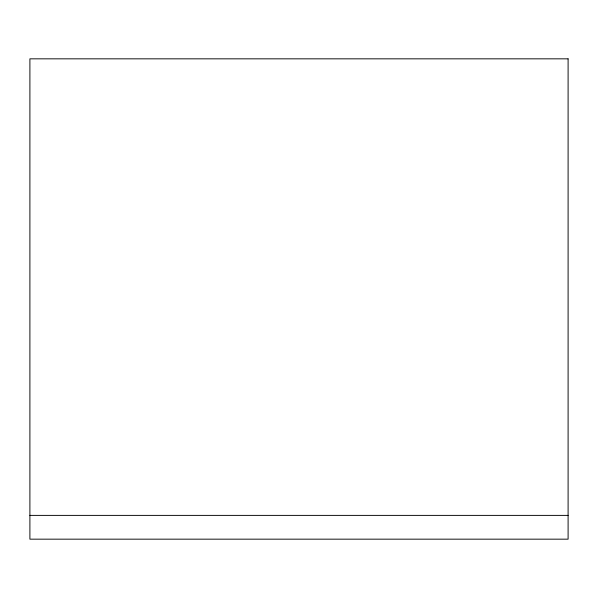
<?xml version="1.0" encoding="UTF-8"?>
<svg xmlns="http://www.w3.org/2000/svg" width="598" height="598" viewBox="0 0 598 598"><rect width="100%" height="100%" fill="white"/><g stroke="black" fill="none" stroke-linecap="round" stroke-linejoin="round"><path stroke-width="0.9" d="M29.9 515.386L568.1 515.386M568.1 58.836L29.9 58.836L29.9 539.164L568.1 539.164L568.1 58.836"/></g></svg>
